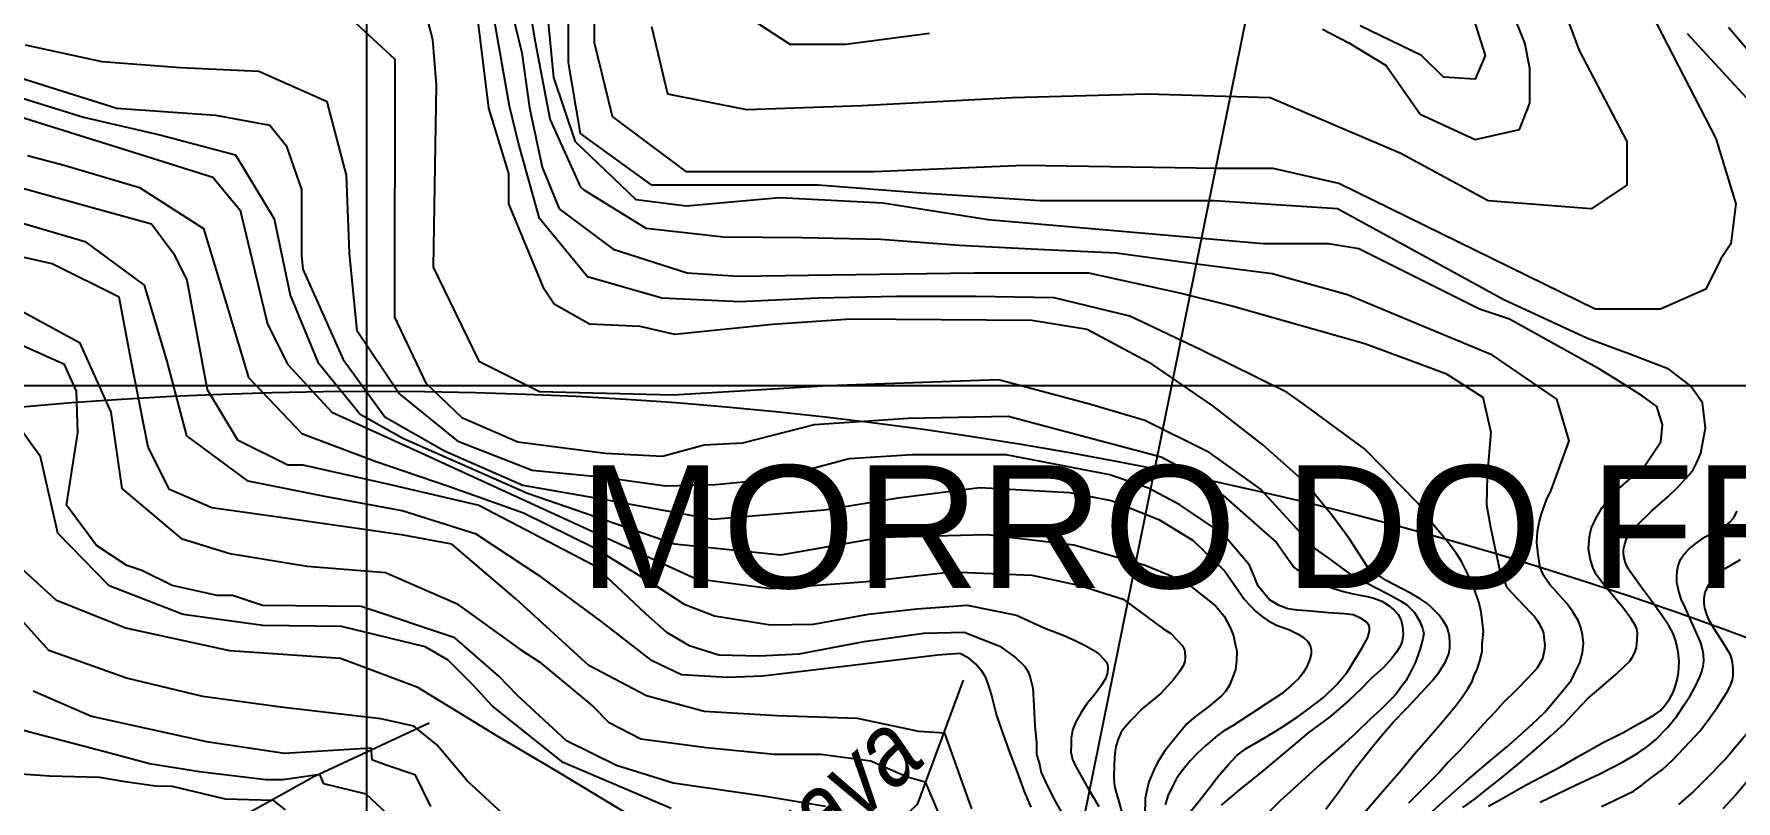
# Model space of a CAD drawing. Header units: millimetres. Extents: x 548366 to 1117317, y 7446967 to 14899125.
# Drawn here: x 554191 to 555057, y 7457203 to 7457594 of the extents above; entities that cross this region are included whole.
import ezdxf

# ---------------------------------------------------------------- set-up
doc = ezdxf.new("R2010")
doc.units = ezdxf.units.MM
doc.header["$MEASUREMENT"] = 0
for name, color, linetype in [('CURVA_INTERMEDIÁRIA', 32, 'Continuous'), ('CURVA_MESTRA', 36, 'Continuous'), ('MALHA_TM', 8, 'Continuous'), ('RADIAIS', 222, 'Continuous'), ('RIO_PERMANENTE', 4, 'Continuous'), ('TXT_RIOS', 4, 'Continuous'), ('TXT_TOPÔNIMOS_2', 8, 'Continuous')]:
    doc.layers.add(name, color=color, linetype=linetype)
doc.styles.add('TXT_MORROS', font='ARIAL.TTF', dxfattribs={"height": 35})
doc.styles.add('TXT_RIO', font='ARIALNI.TTF', dxfattribs={"height": 25})

msp = doc.modelspace()

# ---------------------------------------------------------------- linework, layer by layer
at = {"layer": 'CURVA_INTERMEDIÁRIA'}
for points, elevation in [([(555005.47, 7457620.06), (555046.4, 7457540.75), (555056.63, 7457507.49), (555054.07, 7457487.03), (555048.96, 7457479.35), (555041.28, 7457464), (555018.26, 7457453.77), (554985, 7457453.77), (554854.53, 7457517.73), (554821.27, 7457525.4), (554793.13, 7457525.4), (554694.41, 7457527.01), (554618.22, 7457523.79), (554522.72, 7457523.79), (554485.06, 7457551.9), (554475.89, 7457589.36), (554475.89, 7457696.81)], 460), ([(554917.64, 7457199.98), (554923.91, 7457204.45), (554929.47, 7457208.93), (554938.16, 7457215.82), (554946.04, 7457222.36), (554954.07, 7457229.15), (554962.49, 7457236.49), (554969.39, 7457242.75), (554975.03, 7457248.93), (554981.4, 7457255.65), (554986.95, 7457260.3), (554995.78, 7457267.99), (554999.72, 7457271.84), (555002.68, 7457274.53), (555003.93, 7457276.5), (555005.18, 7457278.91), (555006.08, 7457281.6), (555006.44, 7457285.54), (555006.53, 7457288.76), (555006.26, 7457291.09), (555005.36, 7457292.88), (555003.3, 7457296.1), (554999.09, 7457301.83), (554994.24, 7457307.88), (554988.86, 7457314.15), (554985.46, 7457318.63), (554983.76, 7457322.3), (554982.41, 7457326.77), (554981.7, 7457331.7), (554981.96, 7457336.05), (554982.23, 7457339.09), (554983.22, 7457342.5), (554985.37, 7457347.24), (554988.59, 7457352.79), (554992.36, 7457357.63), (554996.93, 7457362.37), (555004.47, 7457368.96), (555009.4, 7457372.9), (555018.51, 7457386.18), (555019.33, 7457394.94), (555016.32, 7457404.25), (555008.92, 7457409.73), (554996.85, 7457417.39), (554987.56, 7457423.07), (554941.51, 7457448.65), (554926.16, 7457453.77), (554864.76, 7457484.47), (554849.41, 7457487.03), (554816.15, 7457487.03), (554676.25, 7457499.23), (554622.59, 7457507.8), (554570.02, 7457510.48), (554522.8, 7457506.19), (554497.05, 7457509.41), (554466.22, 7457539.02), (554455.31, 7457571.71), (554444.47, 7457681.94)], 440), ([(554950.67, 7457656.08), (554976.88, 7457585.52), (555001.07, 7457539.14), (555001.07, 7457516.97), (554982.93, 7457504.87), (554930.51, 7457508.9), (554886.15, 7457533.1), (554819.62, 7457561.32), (554757.12, 7457563.34), (554688.57, 7457561.32), (554611.96, 7457557.29), (554553.49, 7457555.27), (554513.16, 7457563.34), (554505.1, 7457597.61)], 470), ([(554846.25, 7457596.42), (554859.64, 7457589.36), (554878.67, 7457577.88), (554895.91, 7457553.13), (554923.92, 7457540.22), (554946.55, 7457545.24), (554951.74, 7457558.66), (554951.74, 7457576.57), (554949.18, 7457589.36), (554926.57, 7457645.97)], 480), ([(554425.21, 7457640.77), (554438.95, 7457584.25), (554442.79, 7457556.27), (554449.38, 7457526.09), (554457.95, 7457504.93), (554485.39, 7457484.37), (554523.12, 7457472.38), (554548.84, 7457470.67), (554668.88, 7457472.38), (554727.19, 7457472.38), (554773.49, 7457462.1), (554800.93, 7457455.25), (554867.81, 7457436.4), (554908.97, 7457420.99), (554927.84, 7457409), (554931.91, 7457391.2), (554930.09, 7457368.93), (554929.8, 7457354.1), (554931.84, 7457342.8), (554933.65, 7457333.98), (554935.01, 7457327.77), (554936.59, 7457320.65), (554938.51, 7457316.01), (554940, 7457312.42), (554942.38, 7457309.6), (554945.88, 7457305.98), (554949.28, 7457302.36), (554952.1, 7457299.43), (554954.14, 7457297.38), (554955.72, 7457295.1), (554956.78, 7457293.34), (554957.57, 7457291.58), (554958.18, 7457290.35), (554958.71, 7457288.85), (554958.98, 7457286.83), (554959.42, 7457282.61), (554959.01, 7457279.66), (554958.21, 7457275.76), (554955.27, 7457270.83), (554950.49, 7457265.51), (554944.69, 7457259.55), (554938.24, 7457253.42), (554934.26, 7457248.89), (554928.1, 7457242.24), (554921.1, 7457234.45), (554915.93, 7457228.89), (554910.44, 7457223.32), (554905.42, 7457217.76), (554897.27, 7457209.58), (554890.11, 7457202.26)], 420), ([(554898.29, 7457194.62), (554909.04, 7457204.38), (554919.62, 7457213.6), (554930.73, 7457223.09), (554939.87, 7457230.79), (554945.82, 7457235.96), (554952.9, 7457242.5), (554959.26, 7457248.41), (554964.9, 7457255.12), (554969.83, 7457260.94), (554972.79, 7457264.79), (554975.03, 7457269.36), (554977.2, 7457273.72), (554978.55, 7457279), (554979.09, 7457283.66), (554978.55, 7457287.95), (554977.74, 7457291.63), (554976.31, 7457295.3), (554973.71, 7457299.68), (554970.57, 7457303.98), (554965.26, 7457309.96), (554961.86, 7457313.81), (554958.9, 7457318.01), (554957.11, 7457322.22), (554955.95, 7457328.67), (554955.41, 7457335.11), (554955.68, 7457340.66), (554956.49, 7457345.2), (554957.66, 7457349.59), (554960.25, 7457356.75), (554962.67, 7457361.68), (554971.75, 7457386.8), (554965.48, 7457407.96), (554932.82, 7457430.46), (554895.95, 7457445.73), (554859.02, 7457461.03), (554820.63, 7457471.85), (554780.97, 7457476.87), (554741.35, 7457482.33), (554701.4, 7457484.24), (554661.45, 7457486.24), (554621.56, 7457489.21), (554581.59, 7457490.04), (554541.59, 7457490.48), (554502.2, 7457494.8), (554470.74, 7457514.43), (554468.97, 7457515.9), (554453.31, 7457550.56), (554445.83, 7457589.74), (554439.51, 7457629.24)], 430), ([(554387.65, 7457614.35), (554393.55, 7457591.13), (554395.38, 7457567.97), (554393.83, 7457475.19), (554417.03, 7457427.26), (554447.95, 7457411.8), (554515.98, 7457410.25), (554594.84, 7457414.89), (554681.43, 7457417.98), (554727.82, 7457405.61), (554755.93, 7457397.32), (554787.55, 7457381.52), (554815, 7457362.01), (554842.61, 7457331.83), (554849.97, 7457326.43), (554860.43, 7457318.9), (554872.58, 7457312.43), (554879.93, 7457308.63), (554885.91, 7457305.29), (554889.19, 7457303.26), (554893.18, 7457299.36), (554895.84, 7457294.75), (554897.26, 7457291.39), (554897.79, 7457288.73), (554897.35, 7457285.89), (554895.75, 7457280.4), (554893.53, 7457273.76), (554890.68, 7457268.29), (554888.64, 7457264.48), (554886.51, 7457261.65), (554884.03, 7457258.19), (554881.64, 7457255.62), (554875.96, 7457250.04), (554870.47, 7457244.82), (554863.02, 7457237.82), (554857.66, 7457232.8), (554845.25, 7457222.17), (554833.55, 7457211.45), (554824.74, 7457203.51), (554818.27, 7457197.04)], 390), ([(554919.92, 7457612.23), (554929, 7457583), (554923.96, 7457570.9), (554907.83, 7457571.91), (554896.74, 7457583), (554865.49, 7457598.12)], 490), ([(554865.5, 7457194.95), (554874.81, 7457205.76), (554886.25, 7457219.14), (554893.07, 7457227.37), (554902.6, 7457238.17), (554907.03, 7457243.31), (554913.86, 7457251.46), (554917.31, 7457256.16), (554920.33, 7457260.76), (554922.37, 7457264.3), (554923.52, 7457267.23), (554925.12, 7457270.86), (554926.55, 7457275.47), (554927.61, 7457279.72), (554927.61, 7457283.26), (554928.14, 7457289.73), (554927.7, 7457294.07), (554927.08, 7457299.56), (554926.02, 7457304.17), (554923.53, 7457311.52), (554920.96, 7457317.54), (554916.78, 7457325.58), (554914.39, 7457329.48), (554909.78, 7457335.59), (554902.42, 7457344.27), (554894.99, 7457354.77), (554867.75, 7457382.66), (554835.76, 7457406.18), (554828.34, 7457411.41), (554784.14, 7457433.2), (554748.28, 7457450.21), (554709.72, 7457459.57), (554669.73, 7457460.29), (554629.74, 7457460.23), (554589.75, 7457459.38), (554549.8, 7457457.52), (554510.17, 7457459.33), (554472.4, 7457470.3), (554447.96, 7457499.92), (554437.28, 7457538.26), (554432.7, 7457557.16), (554425.07, 7457600.61)], 410), ([(554549.93, 7457605.4), (554575.32, 7457588.72), (554603.85, 7457588.72), (554646.3, 7457594.28)], 480), ([(554354.33, 7457599.55), (554374.31, 7457581.03), (554374.14, 7457449.66), (554390.18, 7457416.14), (554408.41, 7457398.65), (554436.85, 7457386.26), (554481.34, 7457380.43), (554510.51, 7457378.97), (554531.66, 7457384.8), (554551.45, 7457385.81), (554587.79, 7457395.15), (554635.55, 7457398.26), (554686.42, 7457399.3), (554764.29, 7457378.55), (554780.12, 7457370.12), (554795.74, 7457358.97), (554822.83, 7457335), (554831.97, 7457322.29), (554837.46, 7457318.13), (554843.58, 7457315.03), (554849.52, 7457312.46), (554856.38, 7457310.21), (554861.97, 7457308.79), (554868.97, 7457307.46), (554872.43, 7457306.58), (554876.51, 7457305.07), (554880.23, 7457302.68), (554882.8, 7457300.55), (554884.84, 7457298.34), (554886.26, 7457295.42), (554887.06, 7457292.23), (554887.3, 7457288.25), (554886.77, 7457284.71), (554886.06, 7457282.32), (554883.93, 7457279.22), (554881.01, 7457275.5), (554876.93, 7457270.98), (554871.17, 7457265.93), (554865.76, 7457260.35), (554859.64, 7457254.59), (554855.56, 7457250.96), (554849.93, 7457246.02), (554838.94, 7457238.14), (554828.12, 7457228.84), (554815.54, 7457218.39), (554804.42, 7457209.37), (554798.21, 7457204.14), (554794.75, 7457201.22)], 380), ([(555052.87, 7457597.34), (555086.98, 7457557.35)], 440), ([(554143.31, 7457584.24), (554232.85, 7457556.1), (554283.06, 7457552.57), (554310.74, 7457547.42), (554319.1, 7457537.14), (554326.83, 7457514.65), (554326.83, 7457481.23), (554327.51, 7457474.23), (554347.98, 7457428.18), (554369.19, 7457398.98), (554399.66, 7457381.63), (554439.44, 7457364.19), (554479.25, 7457357.21), (554536.03, 7457346.91), (554592.98, 7457351.57), (554630.36, 7457357.8), (554671.89, 7457362.99), (554717.67, 7457360.46), (554738.86, 7457356.37), (554763.02, 7457346.71), (554780.49, 7457335.94), (554796.54, 7457320.43), (554806.67, 7457305.99), (554812.14, 7457300.1), (554815.8, 7457297.2), (554818.52, 7457295.23), (554822.84, 7457292.88), (554829.22, 7457290.73), (554833.91, 7457288.29), (554836.72, 7457286.7), (554838.79, 7457284.63), (554840.1, 7457282.48), (554840.48, 7457280.51), (554840.48, 7457278.16), (554839.91, 7457275.63), (554838.13, 7457271.32), (554836.54, 7457268.7), (554834.19, 7457265.7), (554830.34, 7457262.13), (554825.37, 7457257.91), (554818.19, 7457253.14), (554809.74, 7457247.52), (554800.83, 7457241.89), (554795.95, 7457238.89), (554792.86, 7457236.64), (554786.94, 7457231.67), (554782.63, 7457227.74), (554779.06, 7457223.89), (554774.82, 7457218.57), (554772.01, 7457214.82), (554769.94, 7457210.79), (554767.79, 7457206.57), (554766.19, 7457201.42)], 360), ([(554778.66, 7457197.37), (554785.14, 7457205.24), (554789.12, 7457210.57), (554793.53, 7457216.38), (554798.41, 7457221.91), (554802.72, 7457226.6), (554807.51, 7457230.07), (554817.17, 7457235.7), (554825.43, 7457240.85), (554833.4, 7457246.01), (554838.38, 7457249.67), (554846.77, 7457256.02), (554853.71, 7457262.87), (554858.87, 7457269.05), (554866.66, 7457281.71), (554869.38, 7457286.59), (554870.23, 7457290.15), (554870.23, 7457291.65), (554869.85, 7457292.92), (554868.35, 7457294.7), (554865.35, 7457296.58), (554861.88, 7457298.08), (554857.56, 7457298.73), (554849.4, 7457299.2), (554840.48, 7457299.95), (554833.35, 7457300.61), (554828.75, 7457301.27), (554824.34, 7457302.86), (554819.37, 7457305.86), (554813.65, 7457312.8), (554811.11, 7457318.99), (554809.21, 7457323.44), (554795.74, 7457339.28), (554773.8, 7457354.14), (554757.82, 7457362.69), (554738.11, 7457369.37), (554685.38, 7457379.59), (554637.62, 7457379.59), (554605.44, 7457377.51), (554565.98, 7457367.14), (554537.49, 7457364.4), (554511.97, 7457363.67), (554480.61, 7457368.04), (554444.15, 7457371.68), (554406.95, 7457386.26), (554376.33, 7457411.04), (554355.11, 7457442.53), (554351.22, 7457482.23), (554349.75, 7457522.03), (554339.95, 7457559.41), (554305.22, 7457574.79), (554265.27, 7457576.7), (554225.39, 7457579.69), (554186.35, 7457588.21)], 370), ([(554141.95, 7457564.79), (554244.6, 7457532.64), (554281.82, 7457520.98), (554295.69, 7457504.22), (554309.6, 7457446.09), (554319.84, 7457425.63), (554342.3, 7457401.41), (554387.7, 7457380.6), (554449.43, 7457352.31), (554493.96, 7457331.9), (554527.34, 7457316.63), (554565.63, 7457311.53), (554612.42, 7457314.93), (554657.51, 7457320.03), (554698.35, 7457318.33), (554722.89, 7457313.07), (554744.81, 7457306.1), (554765.05, 7457291.12), (554769.18, 7457288.59), (554772.47, 7457285.03), (554775.09, 7457282.31), (554776.03, 7457280.34), (554776.31, 7457278.94), (554776.4, 7457276.63), (554776.31, 7457274.47), (554775.46, 7457272.22), (554773.68, 7457269.5), (554770.77, 7457265.57), (554764.02, 7457258.16), (554754.91, 7457250.66), (554748.91, 7457244.57), (554745.25, 7457240.35), (554743.75, 7457238.1), (554742.33, 7457234.92), (554741.2, 7457231.17), (554740.74, 7457228.82), (554740.45, 7457225.54), (554740.36, 7457221.7), (554740.08, 7457215.51), (554740.36, 7457212.32), (554740.83, 7457209.6), (554742.14, 7457204.82), (554744.02, 7457198.16)], 340), ([(554187.4, 7457532.07), (554206.1, 7457527.05), (554244.46, 7457515.72), (554276.97, 7457494.79), (554288.46, 7457456.93), (554299.94, 7457418.98), (554327.05, 7457390.52), (554364.32, 7457376.48), (554402.12, 7457363.5), (554439.75, 7457350.08), (554475.65, 7457332.43), (554508.24, 7457312.19), (554521.5, 7457303.51), (554537.05, 7457297.57), (554565.4, 7457293), (554587.35, 7457293.46), (554615.24, 7457298.48), (554639.94, 7457301.22), (554665.54, 7457303.05), (554690.69, 7457298.02), (554705.08, 7457291.35), (554714.37, 7457287.87), (554720.76, 7457284.87), (554725.83, 7457282.34), (554729.49, 7457280.31), (554732.62, 7457278.11), (554734.55, 7457276.09), (554736.49, 7457274.06), (554736.95, 7457272.68), (554737.04, 7457271.21), (554736.86, 7457268.72), (554736.03, 7457265.87), (554733.54, 7457261.91), (554730.31, 7457257.4), (554726.43, 7457252.82), (554723.57, 7457248.49), (554720.81, 7457243.7), (554719.06, 7457239.38), (554718.42, 7457235.33), (554718.42, 7457231.74), (554718.32, 7457228.42), (554719.15, 7457224.55), (554720.81, 7457220.96), (554723.3, 7457216.36), (554727.09, 7457209.66), (554732.43, 7457200.55)], 330), ([(554130.52, 7457530.52), (554217.95, 7457506.21), (554250.58, 7457497.22), (554261.84, 7457482.05), (554268.59, 7457468.57), (554278.9, 7457412.83), (554294.25, 7457387.25), (554319.84, 7457374.46), (554327.51, 7457374.46), (554373.56, 7457364.23), (554417.05, 7457353.99), (554475.89, 7457323.29), (554502.03, 7457298.7), (554512.51, 7457289.28), (554524.03, 7457282.47), (554539.23, 7457277.76), (554559.66, 7457277.23), (554580.1, 7457278.28), (554613.11, 7457284.56), (554643.5, 7457288.75), (554663.94, 7457289.28), (554682.09, 7457282.16), (554690.21, 7457276.29), (554694.8, 7457271.87), (554696.57, 7457269.06), (554697.53, 7457266.32), (554698.9, 7457260.88), (554699.38, 7457252.04), (554699.87, 7457241.51), (554700.83, 7457233.15), (554700.83, 7457227.12), (554702.12, 7457222.72), (554703.25, 7457217.9), (554705.34, 7457213.15), (554709.6, 7457204.47), (554714.77, 7457195.41)], 320), ([(554698.03, 7457200.25), (554694.71, 7457208.26), (554691.09, 7457217.99), (554687.23, 7457228.28), (554684.25, 7457236.69), (554680.47, 7457247.38), (554677.82, 7457257.59), (554676.19, 7457263.11), (554674.9, 7457266.57), (554673.05, 7457269.54), (554669.91, 7457273.08), (554666.29, 7457276.05), (554661.87, 7457278.46), (554650.39, 7457277.57), (554602.7, 7457271.88), (554561.42, 7457266.9), (554543.62, 7457266.19), (554520.14, 7457267.61), (554505.19, 7457274.73), (554479.57, 7457294.64), (554449.09, 7457317.14), (554415.73, 7457339.19), (554378.05, 7457351.11), (554338.71, 7457358.34), (554299.65, 7457366.25), (554268.48, 7457389.26), (554258.3, 7457427.85), (554247.05, 7457466.1), (554217.33, 7457487.89), (554179.06, 7457499.18)], 310), ([(554180.89, 7457454.81), (554213.91, 7457436.9), (554229.79, 7457401.43), (554235.42, 7457362.49), (554265.65, 7457337.06), (554290.31, 7457329.34), (554329.71, 7457322.98), (554369.57, 7457319.76), (554405.65, 7457303.89), (554437.87, 7457280.61), (554448.06, 7457274.05), (554475.21, 7457251.45), (554483.12, 7457243.54), (554499.52, 7457235.06), (554532.88, 7457230.54), (554567.38, 7457227.15), (554591.13, 7457227.15), (554616.58, 7457223.76), (554634.67, 7457215.85), (554644.23, 7457213.08), (554651.07, 7457196.64)], 290), ([(554593.39, 7457200.59), (554562.86, 7457205.68), (554515.92, 7457212.46), (554487.08, 7457221.5), (554461.63, 7457233.93), (554436.75, 7457257.1), (554427.29, 7457267.01), (554404.88, 7457286.52), (554357.27, 7457302.37), (554307.04, 7457302.83), (554291.69, 7457307.94), (554284.02, 7457307.94), (554260.99, 7457313.06), (554245.64, 7457320.74), (554237.97, 7457323.29), (554222.62, 7457333.53), (554207.27, 7457353.99), (554213.09, 7457390.89), (554212.39, 7457411.98), (554206.28, 7457425.57), (554183.52, 7457435.88)], 280), ([(554514.93, 7457199.54), (554460.01, 7457222.93), (554423.99, 7457251.72), (554414.09, 7457262.51), (554401.48, 7457275.11), (554389.82, 7457281.91), (554347.21, 7457292.2), (554307.24, 7457292.7), (554267.76, 7457298.15), (554266.11, 7457298.52), (554229.07, 7457312.96), (554202.92, 7457339.68), (554194.03, 7457378.55), (554172, 7457409.24)], 270), ([(554957.12, 7457202.76), (554966.16, 7457207.24), (554975.3, 7457211.53), (554987.04, 7457216.99), (554998.96, 7457223.17), (555003.05, 7457225.57), (555006.72, 7457227.72), (555011.83, 7457231.21), (555015.86, 7457234.71), (555021.86, 7457240.88), (555026.61, 7457246.61), (555029.92, 7457251.89), (555033.42, 7457256.91), (555036.11, 7457261.92), (555038.35, 7457266.67), (555039.26, 7457269.32), (555039.98, 7457272.1), (555040.34, 7457274.78), (555040.16, 7457278.1), (555039.62, 7457280.6), (555038.73, 7457283.92), (555036.93, 7457288.21), (555033.35, 7457296.18), (555030.84, 7457301.91), (555028.85, 7457306.2), (555027.51, 7457310.76), (555026.61, 7457314.79), (555026.53, 7457317.92), (555026.79, 7457320.61), (555027.33, 7457323.12), (555028.5, 7457326.34), (555030.11, 7457328.93), (555032.8, 7457331.71), (555036.47, 7457334.57), (555040.95, 7457337.89), (555045.79, 7457340.3), (555049.23, 7457342.25), (555051.38, 7457343.5), (555053.35, 7457345.12), (555055.33, 7457347.35), (555057.21, 7457351.02)], 460), ([(554988.31, 7457200.64), (554995.05, 7457203.75), (555000.97, 7457206.66), (555004.6, 7457208.31), (555007.92, 7457210.8), (555012.38, 7457214.33), (555019.23, 7457219.41), (555024.52, 7457224.38), (555030.47, 7457230.68), (555038.35, 7457238.97), (555042.5, 7457244.47), (555047.38, 7457251.41), (555052.05, 7457258.57), (555053.91, 7457262.2), (555054.85, 7457265.1), (555055.16, 7457267.07), (555055.26, 7457270.67), (555054.95, 7457273.68), (555054.54, 7457275.65), (555053.81, 7457277.83), (555051.53, 7457281.77), (555049.04, 7457285.81), (555045.51, 7457290.99), (555043.23, 7457295.04), (555041.78, 7457298.25), (555040.74, 7457301.57), (555040.43, 7457304.16), (555040.53, 7457306.65), (555040.95, 7457309.55), (555042.71, 7457313.24), (555044.37, 7457316.04), (555046.86, 7457318.84), (555049.87, 7457321.12), (555054.33, 7457323.61), (555059, 7457326.31)], 470), ([(554496.32, 7457194.63), (554458.68, 7457217.37), (554426.3, 7457236.61), (554386.04, 7457261.1), (554346.66, 7457275.96), (554290.44, 7457279.79), (554237.53, 7457291.38), (554202.15, 7457305.39), (554184.15, 7457321.96)], 260), ([(554190.3, 7457259.46), (554220.02, 7457246.59), (554278.49, 7457233.72), (554318.12, 7457227.78), (554362.11, 7457230.49), (554362.57, 7457224.57), (554369.87, 7457221.83), (554384.51, 7457216.89), (554392.52, 7457200.58)], 240), ([(554376.25, 7457191.36), (554359.74, 7457206.82), (554338.22, 7457212.19), (554336.12, 7457216.82), (554317.42, 7457214.09), (554308.63, 7457214.21), (554275.01, 7457218.24), (554249.46, 7457222.27), (554229.29, 7457227.65), (554178.37, 7457241.08)], 230), ([(555063.63, 7457239.35), (555051.26, 7457224.72), (555040.68, 7457213.78), (555035.07, 7457208.24), (555027.51, 7457201.63)], 480), ([(554184.28, 7457217.15), (554198.56, 7457216.16), (554224.13, 7457215.49), (554235.92, 7457213.48), (554252.53, 7457211.17), (554261.02, 7457210.91), (554288.02, 7457204.52), (554312.24, 7457203.72), (554318.57, 7457198.84)], 220), ([(555064.88, 7457216.35), (555056.53, 7457206.45), (555050.01, 7457199.46)], 490)]:
    msp.add_lwpolyline(points, dxfattribs=dict(at, elevation=elevation))
at = {"layer": 'CURVA_MESTRA'}
for points, elevation in [([(554930.72, 7457200.75), (554936.81, 7457204.07), (554949.86, 7457211.65), (554967.33, 7457220.78), (554976.74, 7457226.24), (554988.83, 7457232.95), (554999.58, 7457238.5), (555006.82, 7457242.5), (555010.22, 7457244.38), (555015.24, 7457247.25), (555018.02, 7457249.3), (555020.52, 7457251.99), (555022.94, 7457255.57), (555024.65, 7457258.62), (555025.72, 7457261.57), (555026.8, 7457265.06), (555027.42, 7457268.64), (555027.7, 7457274.44), (555027.26, 7457279.37), (555026, 7457284.74), (555024.66, 7457288.59), (555022.6, 7457292.44), (555018.83, 7457298.08), (555012.74, 7457306.67), (555008.06, 7457312.83), (555005.19, 7457316.86), (555001.97, 7457321.33), (555000.53, 7457324.64), (554999.82, 7457327.15), (554999.37, 7457329.39), (554999.46, 7457331.36), (555000.09, 7457334.13), (555000.98, 7457336.82), (555002.86, 7457339.77), (555006.09, 7457343.45), (555013.99, 7457351.21), (555021.97, 7457358.19), (555026.9, 7457363.02), (555032.27, 7457368.93), (555034.96, 7457371.98), (555036.66, 7457375.47), (555038.81, 7457380.48), (555041.24, 7457393.45), (555039.71, 7457406.06), (555033.59, 7457414.84), (555022.5, 7457423.25), (555002.61, 7457430.89), (554981.19, 7457438.91), (554938.57, 7457458.5), (554853.89, 7457504.87), (554791.39, 7457508.9), (554702.68, 7457508.9), (554642.2, 7457512.93), (554589.78, 7457516.97), (554541.39, 7457516.97), (554505.1, 7457516.97), (554468.81, 7457543.18), (554462.76, 7457579.47), (554462.76, 7457637.94)], 450), ([(554847.92, 7457199.19), (554854.92, 7457208.58), (554861.92, 7457218.5), (554870.66, 7457229.73), (554876.07, 7457236.37), (554882.36, 7457243.72), (554889.01, 7457250.46), (554894.09, 7457255.93), (554898.34, 7457260.53), (554902.15, 7457264.52), (554905.43, 7457268.86), (554908.89, 7457274.18), (554910.57, 7457278.25), (554911.11, 7457281.17), (554911.11, 7457284.27), (554910.93, 7457287.2), (554910.49, 7457289.59), (554909.69, 7457291.8), (554907.73, 7457295.15), (554905.43, 7457298.16), (554902.15, 7457301.61), (554899.49, 7457304.01), (554895.94, 7457306.31), (554891.42, 7457308.97), (554886.19, 7457311.8), (554878.74, 7457315.7), (554874.93, 7457318.18), (554872.01, 7457319.86), (554869.44, 7457322.34), (554866.6, 7457326.51), (554860.18, 7457336.49), (554851.18, 7457348.69), (554837.28, 7457365.67), (554815.97, 7457384.75), (554790.57, 7457404.57), (554759.87, 7457425.63), (554726.61, 7457443.53), (554698.44, 7457448), (554606.37, 7457448.65), (554566.54, 7457446.02), (554516.83, 7457440.98), (554499.1, 7457445.02), (554473.34, 7457446.09), (554455.43, 7457456.33), (554450.31, 7457464), (554432.4, 7457507.49), (554432.4, 7457522.84), (554422.17, 7457556.1), (554413.66, 7457625.21)], 400), ([(555031.82, 7457594.09), (555067.61, 7457555.27)], 450), ([(554177.79, 7457563.49), (554215.95, 7457551.51), (554254.76, 7457542.52), (554293.26, 7457532.41), (554312.88, 7457499.83), (554321.09, 7457460.85), (554335.15, 7457426.73), (554356.72, 7457400.37), (554378.34, 7457388.15), (554441.86, 7457360.06), (554516.59, 7457334.25), (554570.72, 7457328.69), (554621.93, 7457337.76), (554675.74, 7457339.05), (554719.82, 7457333.87), (554756.12, 7457323.51), (554776.22, 7457315.08), (554791.84, 7457302.74), (554796.25, 7457297.49), (554799.53, 7457291.3), (554801.03, 7457287.45), (554801.78, 7457284.08), (554802.72, 7457279.67), (554802.63, 7457274.8), (554801.97, 7457270.39), (554800.75, 7457266.64), (554798.97, 7457262.33), (554797.19, 7457259.23), (554795, 7457256.99), (554788.43, 7457251.55), (554781.86, 7457246.58), (554777.36, 7457242.74), (554773.98, 7457238.71), (554770.51, 7457234.3), (554766.1, 7457228.96), (554762.44, 7457223.05), (554760.27, 7457218.76), (554757.92, 7457213.13), (554756.8, 7457207.79), (554756.14, 7457204.79), (554755.86, 7457195.79)], 350), ([(554667.92, 7457199.42), (554657.75, 7457227.84), (554654.1, 7457237.9), (554641, 7457238.76), (554609.67, 7457245.31), (554568.88, 7457246.77), (554531.74, 7457248.95), (554502.36, 7457256.87), (554472.98, 7457272.32), (554435.88, 7457306.31), (554403.41, 7457334.11), (554378.67, 7457338.75), (554313.73, 7457348.02), (554281.27, 7457352.65), (554259.62, 7457361.92), (554248.8, 7457383.55), (554240.26, 7457427.41), (554234.08, 7457459.85), (554200.06, 7457476.85), (554118.12, 7457495.39)], 300), ([(554431.72, 7457194.56), (554411.19, 7457213.61), (554395.78, 7457231.93), (554384.05, 7457241.46), (554367.18, 7457245.13), (554316.26, 7457251.22), (554276.69, 7457256.55), (554237.85, 7457265.93), (554198.3, 7457280.08), (554176.34, 7457304.64)], 250)]:
    msp.add_lwpolyline(points, dxfattribs=dict(at, elevation=elevation))
at = {"layer": 'MALHA_TM'}
for points in [[(554360, 7460415), (554360, 7450410)], [(549360, 7457415), (559365, 7457415)]]:
    msp.add_lwpolyline(points, dxfattribs=at)
at = {"layer": 'RADIAIS', "linetype": 'Continuous', "ltscale": 2.5}
msp.add_lwpolyline([(555356.57, 7460311.34), (553370.87, 7450514.17)], dxfattribs=at)
for radius in [4998.2, 3998.56, 2998.91, 1999.28]:
    msp.add_circle((554363.71, 7455412.75), radius, dxfattribs=at)
msp.add_point((554760.85, 7457372.18), dxfattribs=at)
at = {"layer": 'RIO_PERMANENTE'}
for points in [[(554663.5, 7457264.88), (554640.02, 7457201.67), (554587.72, 7457151.54), (554513.13, 7457120.92), (554489.49, 7457103.94), (554450.7, 7457041.62), (554411.15, 7456987.77), (554394.75, 7456958.84), (554371.54, 7456928.48), (554339.17, 7456882.45), (554317.22, 7456855.05), (554302.95, 7456841.9), (554258.33, 7456818.67), (554213.89, 7456792.92), (554169.99, 7456778.13)], [(554391.73, 7457242.99), (554333.06, 7457215.65), (554245.9, 7457167.11), (554178.21, 7457087.14), (554150.8, 7457036.56), (554077.12, 7456900.98), (554025.53, 7456842.48), (554006.64, 7456826.76), (553957.83, 7456801.6), (553926.34, 7456804.22), (553904.82, 7456801.6), (553877.34, 7456786.21), (553830.1, 7456775.4), (553729.1, 7456762.61), (553703.51, 7456749.15), (553675.3, 7456687.84), (553651.46, 7456644.66), (553624.02, 7456584.96)]]:
    msp.add_lwpolyline(points, dxfattribs=at)

# ---------------------------------------------------------------- texts
at = {"layer": 'TXT_RIOS', "style": 'TXT_RIO'}
msp.add_text('Brava', height=37.5, rotation=42.65915, dxfattribs=at).set_placement((554562.76, 7457147.68))
at = {"layer": 'TXT_TOPÔNIMOS_2', "style": 'TXT_MORROS'}
msp.add_text('MORRO DO FRADE', height=62.5, dxfattribs=at).set_placement((554468.08, 7457311.75, -240))

doc.saveas('drawing.dxf')
